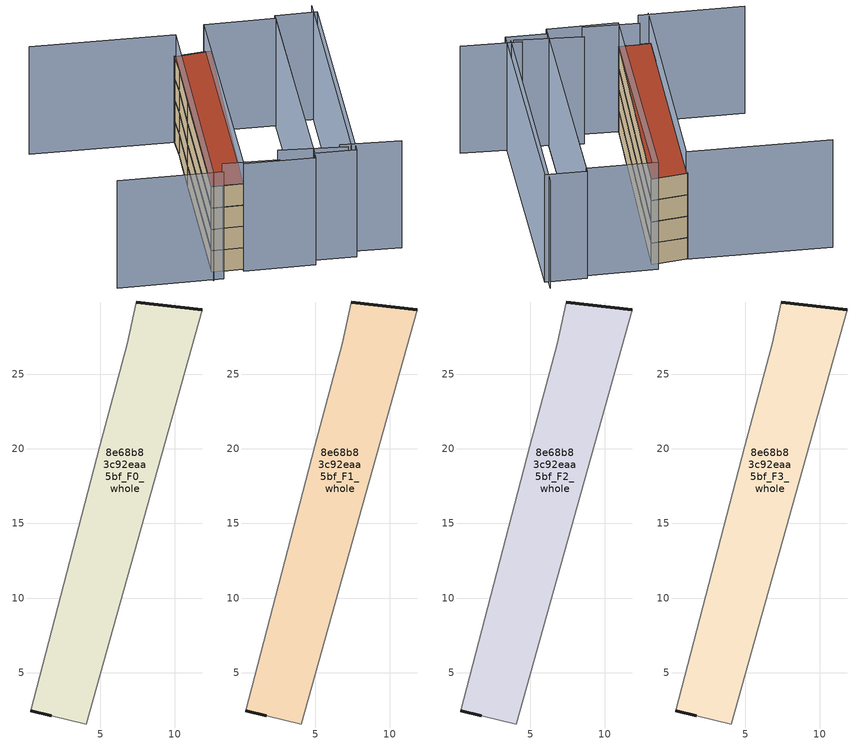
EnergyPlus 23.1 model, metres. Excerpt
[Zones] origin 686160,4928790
8e68b83c92eaa5bf_F0_whole
 floor ground (EU_floor_Construction): 4.04,1.55 11.83,29.34 7.4,29.85 6.8,27.05 4.95,20.17 0.33,2.43 1.71,2.09 z0
 wall outside (EU_wall_Construction): 1.71,2.09 0.33,2.43 / 7.4,29.85 11.83,29.34 z0:3
 wall adiabatic (EU_wall_Construction): 0.33,2.43 4.95,20.17 6.8,27.05 7.4,29.85 / 11.83,29.34 4.04,1.55 1.71,2.09 z0:3
8e68b83c92eaa5bf_F1_whole
 floor to 8e68b83c92eaa5bf_F0_whole (EU_floor_Construction): 4.04,1.55 11.83,29.34 7.4,29.85 6.8,27.05 4.95,20.17 0.33,2.43 1.71,2.09 z3
 wall outside (EU_wall_Construction): 1.71,2.09 0.33,2.43 / 7.4,29.85 11.83,29.34 z3:6
 wall adiabatic (EU_wall_Construction): 0.33,2.43 4.95,20.17 6.8,27.05 7.4,29.85 / 11.83,29.34 4.04,1.55 1.71,2.09 z3:6
8e68b83c92eaa5bf_F2_whole
 floor to 8e68b83c92eaa5bf_F1_whole (EU_floor_Construction): 4.04,1.55 11.83,29.34 7.4,29.85 6.8,27.05 4.95,20.17 0.33,2.43 1.71,2.09 z6
 wall outside (EU_wall_Construction): 1.71,2.09 0.33,2.43 / 7.4,29.85 11.83,29.34 z6:9
 wall adiabatic (EU_wall_Construction): 0.33,2.43 4.95,20.17 6.8,27.05 7.4,29.85 / 11.83,29.34 4.04,1.55 1.71,2.09 z6:9
8e68b83c92eaa5bf_F3_whole
 floor to 8e68b83c92eaa5bf_F2_whole (EU_floor_Construction): 4.04,1.55 11.83,29.34 7.4,29.85 6.8,27.05 4.95,20.17 0.33,2.43 1.71,2.09 z9
 wall outside (EU_wall_Construction): 1.71,2.09 0.33,2.43 / 7.4,29.85 11.83,29.34 z9:12
 wall adiabatic (EU_wall_Construction): 0.33,2.43 4.95,20.17 6.8,27.05 7.4,29.85 / 11.83,29.34 4.04,1.55 1.71,2.09 z9:12
 roof outside (EU_roof_Construction): 11.83,29.34 4.04,1.55 1.71,2.09 0.33,2.43 4.95,20.17 6.8,27.05 7.4,29.85 z12
shading: 15.9,0.49 22.92,-1.57 / 8.77,2.3 16.68,-0.24 / 1.61,2.26 8.15,0.38 / -11.16,3.72 1.12,0.56 / 17.02,-0.22 24.63,29.24 / -9.27,34.23 7.53,29.82 / 7.53,29.82 -0.14,0.63 / 12.46,0.03 19.86,29.04 / 19.86,29.04 24.73,27.8 / 24.73,27.8 17.33,-1.21 / 17.33,-1.21 12.46,0.03 / 19.72,28.44 12.21,-0.93 / 12.21,-0.93 3.95,1.19 / 3.95,1.19 11.46,30.55 / 11.46,30.55 19.72,28.44 z0:15
[Building]
EU S2 Campaign: North Axis=0; Terrain=City; Solar Distribution=FullExterior
[Site:Location]
Bologna: Latitude=44.5; Longitude=11.25; Time Zone=1; Elevation=37
[SizingPeriod:WeatherFileDays]
AnnualSizingPeriod: Begin Month=1; Begin Day of Month=1; End Month=12; End Day of Month=31; Day of Week for Start Day=Monday; Use Weather File Daylight Saving Period=No; Use Weather File Rain and Snow Indicators=No
[MATERIAL]
EU_InternalMass_Material: Roughness=MediumRough; Thickness=0.1; Conductivity=1; Density=1800; Specific Heat=900; Thermal Absorptance=0.9; Solar Absorptance=0.7; Visible Absorptance=0.7
[MATERIAL:NOMASS] Roughness=MediumRough; Thermal Absorptance=0.9; Solar Absorptance=0.7; Visible Absorptance=0.7
Name | Thermal Resistance
EU_wall_NoMass | 0.937881
EU_roof_NoMass | 0.548572
EU_floor_NoMass | 0.71348
[CONSTRUCTION]
EU_wall_Construction: EU_wall_NoMass
EU_roof_Construction: EU_roof_NoMass
EU_floor_Construction: EU_floor_NoMass
EU_InternalMass_Construction: EU_InternalMass_Material
[ZONE] Type=1; Multiplier=1; Ceiling Height=autocalculate; Floor Area=autocalculate; Part of Total Floor Area=Yes
Name | Volume
8e68b83c92eaa5bf_F0_whole | 349.104
8e68b83c92eaa5bf_F1_whole; 8e68b83c92eaa5bf_F2_whole; 8e68b83c92eaa5bf_F3_whole | 349.103
[INTERNALMASS] Construction=EU_InternalMass_Construction; Surface Area=107.701
Name | Zone or ZoneList
8e68b83c92eaa5bf_F0_whole_EU_InternalMass | 8e68b83c92eaa5bf_F0_whole
8e68b83c92eaa5bf_F1_whole_EU_InternalMass | 8e68b83c92eaa5bf_F1_whole
8e68b83c92eaa5bf_F2_whole_EU_InternalMass | 8e68b83c92eaa5bf_F2_whole
8e68b83c92eaa5bf_F3_whole_EU_InternalMass | 8e68b83c92eaa5bf_F3_whole
[OTHEREQUIPMENT] Fuel Type=Electricity; Design Level Calculation Method=Watts/Area; Power per Zone Floor Area=1; Fraction Latent=0; Fraction Radiant=0; Fraction Lost=0; Carbon Dioxide Generation Rate=0; EndUse Subcategory=EU_Step8_InternalGains
Name | Zone or ZoneList or Space or SpaceList | Schedule
EU_Step8_InternalGain_8e68b83c92eaa5bf_F0_whole_f000 | 8e68b83c92eaa5bf_F0_whole | EU_Step8_GainSchedule_8e68b83c92eaa5bf_F0_whole_f000
EU_Step8_InternalGain_8e68b83c92eaa5bf_F1_whole_f000 | 8e68b83c92eaa5bf_F1_whole | EU_Step8_GainSchedule_8e68b83c92eaa5bf_F1_whole_f000
EU_Step8_InternalGain_8e68b83c92eaa5bf_F2_whole_f000 | 8e68b83c92eaa5bf_F2_whole | EU_Step8_GainSchedule_8e68b83c92eaa5bf_F2_whole_f000
EU_Step8_InternalGain_8e68b83c92eaa5bf_F3_whole_f000 | 8e68b83c92eaa5bf_F3_whole | EU_Step8_GainSchedule_8e68b83c92eaa5bf_F3_whole_f000
[ZONEVENTILATION:DESIGNFLOWRATE] Schedule=EU_AlwaysOn; Design Flow Rate Calculation Method=AirChanges/Hour; Air Changes per Hour=0.687892; Ventilation Type=Natural; Fan Pressure Rise=0; Fan Total Efficiency=1; Constant Term Coefficient=1; Temperature Term Coefficient=0; Velocity Term Coefficient=0; Velocity Squared Term Coefficient=0; Minimum Indoor Temperature=-100; Maximum Indoor Temperature=100; Delta Temperature=-100; Minimum Outdoor Temperature=-100; Maximum Outdoor Temperature=100; Maximum Wind Speed=40
Name | Zone or ZoneList or Space or SpaceList
EU_ConstantAir_8e68b83c92eaa5bf_F0_whole | 8e68b83c92eaa5bf_F0_whole
EU_ConstantAir_8e68b83c92eaa5bf_F1_whole | 8e68b83c92eaa5bf_F1_whole
EU_ConstantAir_8e68b83c92eaa5bf_F2_whole | 8e68b83c92eaa5bf_F2_whole
EU_ConstantAir_8e68b83c92eaa5bf_F3_whole | 8e68b83c92eaa5bf_F3_whole
[HVACTEMPLATE:THERMOSTAT] Constant Heating Setpoint=20; Constant Cooling Setpoint=50
EU_HeatOnly_8e68b83c92eaa5bf_F0_whole; EU_HeatOnly_8e68b83c92eaa5bf_F1_whole; EU_HeatOnly_8e68b83c92eaa5bf_F2_whole; EU_HeatOnly_8e68b83c92eaa5bf_F3_whole
[HVACTEMPLATE:ZONE:IDEALLOADSAIRSYSTEM] System Availability Schedule=EU_AlwaysOn; Maximum Heating Supply Air Temperature=50; Minimum Cooling Supply Air Temperature=13; Maximum Heating Supply Air Humidity Ratio=0.0156; Minimum Cooling Supply Air Humidity Ratio=0.0077; Heating Limit=NoLimit; Cooling Limit=NoLimit; Heating Availability Schedule=EU_AlwaysOn; Cooling Availability Schedule=EU_CoolingOff; Dehumidification Control Type=ConstantSensibleHeatRatio; Cooling Sensible Heat Ratio=0.7; Dehumidification Setpoint=60; Humidification Control Type=None; Humidification Setpoint=30; Outdoor Air Method=None; Outdoor Air Flow Rate per Person=0.00944; Outdoor Air Flow Rate per Zone Floor Area=0; Outdoor Air Flow Rate per Zone=0; Demand Controlled Ventilation Type=None; Outdoor Air Economizer Type=NoEconomizer; Heat Recovery Type=None; Sensible Heat Recovery Effectiveness=0.7; Latent Heat Recovery Effectiveness=0.65
Name | Template Thermostat
8e68b83c92eaa5bf_F0_whole | EU_HeatOnly_8e68b83c92eaa5bf_F0_whole
8e68b83c92eaa5bf_F1_whole | EU_HeatOnly_8e68b83c92eaa5bf_F1_whole
8e68b83c92eaa5bf_F2_whole | EU_HeatOnly_8e68b83c92eaa5bf_F2_whole
8e68b83c92eaa5bf_F3_whole | EU_HeatOnly_8e68b83c92eaa5bf_F3_whole
[SIZING:ZONE] Zone Cooling Design Supply Air Temperature Input Method=SupplyAirTemperature; Zone Cooling Design Supply Air Temperature=13; Zone Heating Design Supply Air Temperature Input Method=SupplyAirTemperature; Zone Heating Design Supply Air Temperature=50; Zone Cooling Design Supply Air Humidity Ratio=0.008; Zone Heating Design Supply Air Humidity Ratio=0.008; Cooling Design Air Flow Method=DesignDay; Cooling Design Air Flow Rate=0; Cooling Minimum Air Flow per Zone Floor Area=0.000762; Cooling Minimum Air Flow=0; Cooling Minimum Air Flow Fraction=0.2; Heating Design Air Flow Method=DesignDay; Heating Design Air Flow Rate=0; Heating Maximum Air Flow per Zone Floor Area=0.002032; Heating Maximum Air Flow=0.141576; Heating Maximum Air Flow Fraction=0.3; Account for Dedicated Outdoor Air System=No; Dedicated Outdoor Air System Control Strategy=NeutralSupplyAir; Dedicated Outdoor Air Low Setpoint Temperature for Design=autosize; Dedicated Outdoor Air High Setpoint Temperature for Design=autosize; Zone Load Sizing Method=Sensible Load Only No Latent Load; Zone Latent Cooling Design Supply Air Humidity Ratio Input Method=HumidityRatioDifference; Zone Cooling Design Supply Air Humidity Ratio Difference=0.005; Zone Latent Heating Design Supply Air Humidity Ratio Input Method=HumidityRatioDifference; Zone Humidification Design Supply Air Humidity Ratio Difference=0.005
8e68b83c92eaa5bf_F0_whole; 8e68b83c92eaa5bf_F1_whole; 8e68b83c92eaa5bf_F2_whole; 8e68b83c92eaa5bf_F3_whole
[SCHEDULE:CONSTANT]
Name | Hourly Value
EU_AlwaysOn | 1
EU_CoolingOff | 0
[SCHEDULE:FILE] Column Number=1; Rows to Skip at Top=0; Number of Hours of Data=8760; Column Separator=Comma; Interpolate to Timestep=No; Minutes per Item=60; Adjust Schedule for Daylight Savings=Yes
Name | File
EU_Step8_GainSchedule_8e68b83c92eaa5bf_F0_whole_f000 | ../../schedules/8e68b83c92eaa5bf/8e68b83c92eaa5bf_F0_whole_f000_gain.csv
EU_Step8_GainSchedule_8e68b83c92eaa5bf_F1_whole_f000 | ../../schedules/8e68b83c92eaa5bf/8e68b83c92eaa5bf_F1_whole_f000_gain.csv
EU_Step8_GainSchedule_8e68b83c92eaa5bf_F2_whole_f000 | ../../schedules/8e68b83c92eaa5bf/8e68b83c92eaa5bf_F2_whole_f000_gain.csv
EU_Step8_GainSchedule_8e68b83c92eaa5bf_F3_whole_f000 | ../../schedules/8e68b83c92eaa5bf/8e68b83c92eaa5bf_F3_whole_f000_gain.csv
